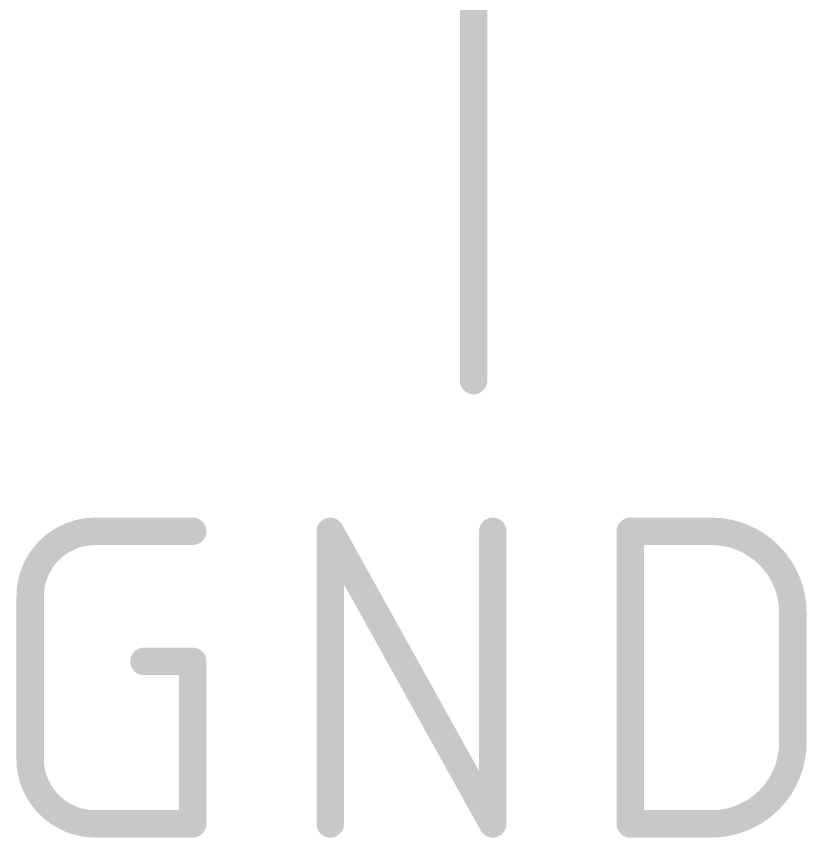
# Model space of a CAD drawing. Extents: x 13 to 226, y 41 to 152.
# Drawn here: x 195.58 to 199.97, y 53.34 to 57.904 of the extents above; entities that cross this region are included whole.
import ezdxf

# ---------------------------------------------------------------- set-up
doc = ezdxf.new("R2010")
doc.units = 0
doc.layers.add('91', color=122, linetype='CONTINUOUS')
doc.layers.add('95', color=251, linetype='CONTINUOUS')

msp = doc.modelspace()

# ---------------------------------------------------------------- linework, layer by layer
at = {"layer": '91', "const_width": 0.1524}
msp.add_lwpolyline([(198.12, 58.42), (198.12, 55.88)], dxfattribs=at)
at = {"layer": '91', "const_width": 0.0762}
msp.add_lwpolyline([(198.0819, 55.88, 1), (198.1581, 55.88)], format="xyb", dxfattribs=at)
at = {"layer": '95'}
for points, const_width in [([(196.0174, 55.0418, 0.4142), (195.6562, 54.6806)], 0.1524), ([(196.0174, 55.0799, 1), (196.0174, 55.0037)], 0.0762), ([(196.0174, 55.0037, 1), (196.0174, 55.0799)], 0.0762), ([(196.5593, 55.0037, 1), (196.5593, 55.0799)], 0.0762), ([(197.3616, 55.0418, 1), (197.2854, 55.0418)], 0.0762), ([(197.3568, 55.0603, 1), (197.2902, 55.0233)], 0.0762), ([(198.2647, 55.0418, 1), (198.1885, 55.0418)], 0.0762), ([(199.029, 55.0418, 1), (198.9528, 55.0418)], 0.0762), ([(198.9909, 55.0799, 1), (198.9909, 55.0037)], 0.0762), ([(199.894, 54.5902, 0.4142), (199.4424, 55.0418)], 0.1524), ([(199.4424, 55.0799, 1), (199.4424, 55.0037)], 0.0762), ([(199.4424, 55.0037, 1), (199.4424, 55.0799)], 0.0762), ([(195.6943, 54.6806, 1), (195.6181, 54.6806)], 0.0762), ([(195.6181, 54.6806, 1), (195.6943, 54.6806)], 0.0762), ([(199.9321, 54.5902, 1), (199.8559, 54.5902)], 0.0762), ([(199.8559, 54.5902, 1), (199.9321, 54.5902)], 0.0762), ([(196.2884, 54.3574, 1), (196.2884, 54.2812)], 0.0762), ([(196.5974, 54.3193, 1), (196.5212, 54.3193)], 0.0762), ([(196.5593, 54.2812, 1), (196.5593, 54.3574)], 0.0762), ([(199.4424, 53.4162, 0.4142), (199.894, 53.8678)], 0.1524), ([(199.9321, 53.8678, 1), (199.8559, 53.8678)], 0.0762), ([(199.8559, 53.8678, 1), (199.9321, 53.8678)], 0.0762), ([(195.6562, 53.7774, 0.4142), (196.0174, 53.4162)], 0.1524), ([(195.6943, 53.7774, 1), (195.6181, 53.7774)], 0.0762), ([(195.6181, 53.7774, 1), (195.6943, 53.7774)], 0.0762), ([(196.0174, 53.4543, 1), (196.0174, 53.3781)], 0.0762), ([(196.0174, 53.3781, 1), (196.0174, 53.4543)], 0.0762), ([(196.5593, 53.3781, 1), (196.5593, 53.4543)], 0.0762), ([(198.9909, 53.4543, 1), (198.9909, 53.3781)], 0.0762), ([(199.4424, 53.4543, 1), (199.4424, 53.3781)], 0.0762), ([(199.4424, 53.3781, 1), (199.4424, 53.4543)], 0.0762), ([(196.5212, 53.4162, 1), (196.5974, 53.4162)], 0.0762), ([(197.2854, 53.4162, 1), (197.3616, 53.4162)], 0.0762), ([(198.1885, 53.4162, 1), (198.2647, 53.4162)], 0.0762), ([(198.1933, 53.3977, 1), (198.2599, 53.4347)], 0.0762), ([(198.9528, 53.4162, 1), (199.029, 53.4162)], 0.0762)]:
    msp.add_lwpolyline(points, format="xyb", dxfattribs=dict(at, const_width=const_width))
at = {"layer": '95', "const_width": 0.1524}
for points in [[(196.0174, 55.0418), (196.5593, 55.0418)], [(197.3235, 53.4162), (197.3235, 55.0418)], [(197.3235, 55.0418), (198.2266, 53.4162)], [(198.2266, 53.4162), (198.2266, 55.0418)], [(198.9909, 53.4162), (198.9909, 55.0418)], [(198.9909, 55.0418), (199.4424, 55.0418)], [(195.6562, 53.7774), (195.6562, 54.6806)], [(199.894, 54.5902), (199.894, 53.8678)], [(196.2884, 54.3193), (196.5593, 54.3193)], [(196.5593, 54.3193), (196.5593, 53.4162)], [(196.5593, 53.4162), (196.0174, 53.4162)], [(199.4424, 53.4162), (198.9909, 53.4162)]]:
    msp.add_lwpolyline(points, dxfattribs=at)

doc.saveas('drawing.dxf')
